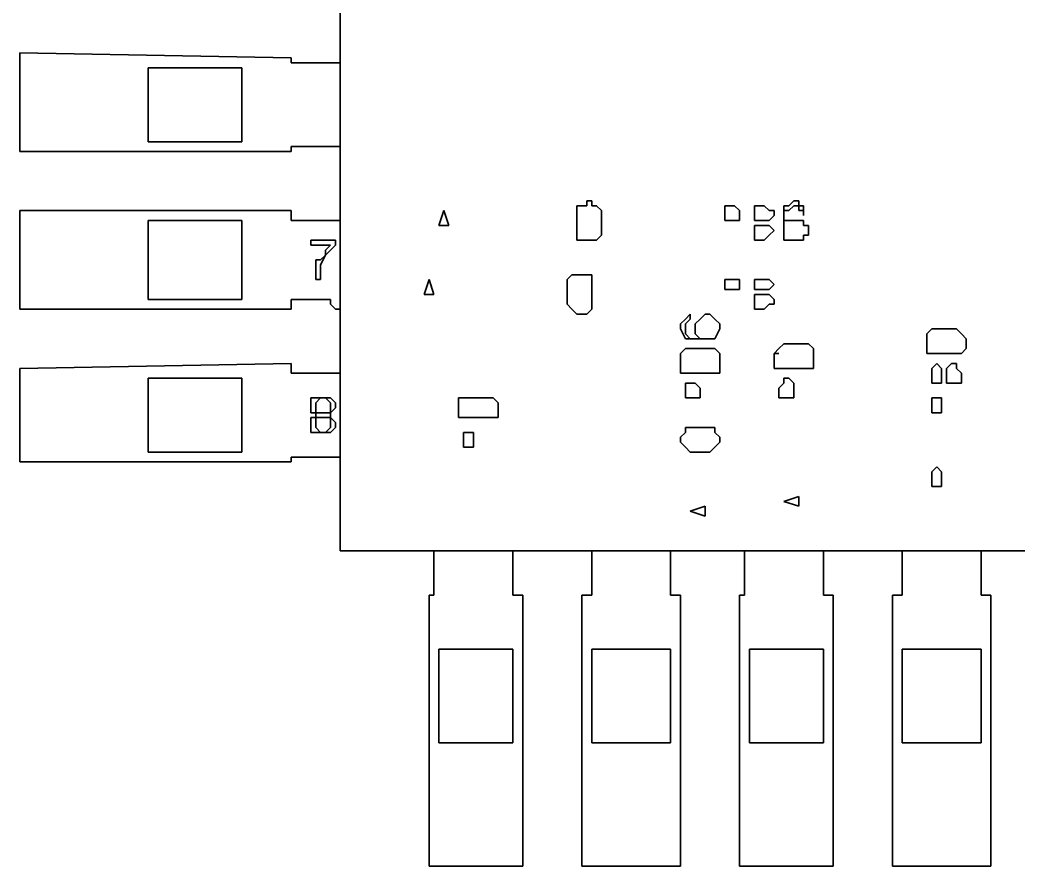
# Model space of a CAD drawing. Header units: millimetres. Extents: x 13 to 30, y -7 to 214.
# Drawn here: x 13.27 to 18.34, y -5.15 to -0.86 of the extents above; entities that cross this region are included whole.
import ezdxf

# ---------------------------------------------------------------- set-up
doc = ezdxf.new("R2010")
doc.units = ezdxf.units.MM
doc.layers.add('Pen 3', color=96, linetype='CONTINUOUS', true_color=0x008000)

msp = doc.modelspace()

# ---------------------------------------------------------------- linework, layer by layer
at = {"layer": 'Pen 3', "color": 96, "lineweight": 35, "true_color": 0x008000}
for p, q in [((14.9, 2.3), (14.9, -2.15)), ((14.9, -1.075), (14.9, -0.7)), ((13.275, -1.525), (13.275, -1.025)), ((13.275, -1.025), (14.65, -1.05)), ((14.65, -1.05), (14.65, -1.075)), ((13.925, -1.1), (13.925, -1.475)), ((14.4, -1.1), (13.925, -1.1)), ((14.4, -1.475), (14.4, -1.1)), ((14.65, -1.075), (14.9, -1.075)), ((13.925, -1.475), (14.4, -1.475)), ((14.9, -1.5), (14.65, -1.5)), ((14.65, -1.5), (14.65, -1.525)), ((14.9, -1.875), (14.9, -1.5)), ((13.9, -1.525), (13.275, -1.525)), ((14.4, -1.525), (13.9, -1.525)), ((13.9, -1.525), (13.9, -1.525)), ((14.65, -1.525), (14.4, -1.525)), ((14.4, -1.525), (14.4, -1.525)), ((16.1, -1.825), (16.1, -1.8)), ((16.1, -1.8), (16.1, -1.8)), ((16.1, -1.8), (16.1, -1.8)), ((16.1, -1.8), (16.1, -1.8)), ((16.1, -1.8), (16.1, -1.8)), ((16.1, -1.8), (16.125, -1.8)), ((16.125, -1.8), (16.15, -1.8)), ((16.15, -1.8), (16.15, -1.775)), ((16.15, -1.775), (16.175, -1.775)), ((16.15, -1.8), (16.15, -1.8)), ((16.175, -1.775), (16.175, -1.8)), ((16.175, -1.8), (16.175, -1.8)), ((16.175, -1.8), (16.2, -1.8)), ((16.2, -1.8), (16.2, -1.8)), ((16.2, -1.8), (16.2, -1.8)), ((16.2, -1.8), (16.225, -1.825)), ((16.9, -1.8), (16.85, -1.8)), ((16.85, -1.8), (16.85, -1.875)), ((16.925, -1.825), (16.9, -1.8)), ((17.05, -1.8), (17, -1.8)), ((17, -1.8), (17, -1.875)), ((17.075, -1.825), (17.05, -1.8)), ((17.15, -1.825), (17.15, -1.8)), ((17.15, -1.8), (17.15, -1.8)), ((17.15, -1.8), (17.15, -1.8)), ((17.15, -1.8), (17.15, -1.8)), ((17.15, -1.8), (17.15, -1.8)), ((17.15, -1.8), (17.15, -1.8)), ((17.15, -1.8), (17.175, -1.8)), ((17.175, -1.8), (17.2, -1.775)), ((17.175, -1.8), (17.175, -1.8)), ((17.2, -1.8), (17.175, -1.825)), ((17.2, -1.775), (17.225, -1.775)), ((17.225, -1.8), (17.2, -1.8)), ((17.225, -1.775), (17.225, -1.8)), ((17.225, -1.8), (17.225, -1.8)), ((17.225, -1.8), (17.25, -1.8)), ((17.225, -1.825), (17.225, -1.8)), ((17.25, -1.8), (17.25, -1.8)), ((17.25, -1.8), (17.25, -1.8)), ((17.25, -1.8), (17.25, -1.825)), ((13.275, -2.325), (13.275, -1.825)), ((13.275, -1.825), (14.65, -1.825)), ((14.65, -1.825), (14.65, -1.875)), ((15.425, -1.825), (15.4, -1.9)), ((15.45, -1.9), (15.425, -1.825)), ((16.1, -1.95), (16.1, -1.825)), ((16.1, -1.825), (16.1, -1.825)), ((16.1, -1.825), (16.1, -1.825)), ((16.225, -1.825), (16.225, -1.825)), ((16.225, -1.825), (16.225, -1.825)), ((16.225, -1.825), (16.225, -1.95)), ((16.925, -1.85), (16.925, -1.825)), ((16.925, -1.825), (16.925, -1.825)), ((16.925, -1.875), (16.925, -1.85)), ((17.1, -1.825), (17.075, -1.825)), ((17.075, -1.875), (17.1, -1.85)), ((17.1, -1.85), (17.1, -1.825)), ((17.15, -1.95), (17.15, -1.825)), ((17.15, -1.825), (17.15, -1.825)), ((17.15, -1.825), (17.15, -1.825)), ((17.175, -1.825), (17.15, -1.825)), ((17.15, -1.825), (17.15, -1.875)), ((17.25, -1.825), (17.225, -1.825)), ((17.25, -1.825), (17.25, -1.825)), ((17.25, -1.825), (17.25, -1.85)), ((17.25, -1.85), (17.25, -1.825)), ((13.925, -1.875), (13.925, -2.275)), ((14.4, -1.875), (13.925, -1.875)), ((14.4, -2.275), (14.4, -1.875)), ((14.65, -1.875), (14.9, -1.875)), ((15.4, -1.9), (15.45, -1.9)), ((16.85, -1.875), (16.9, -1.875)), ((16.9, -1.875), (16.925, -1.875)), ((17, -1.875), (17.05, -1.875)), ((17.05, -1.9), (17, -1.9)), ((17, -1.9), (17, -1.975)), ((17.05, -1.875), (17.075, -1.875)), ((17.075, -1.9), (17.05, -1.9)), ((17.1, -1.925), (17.075, -1.9)), ((17.15, -1.875), (17.175, -1.875)), ((17.175, -1.875), (17.175, -1.875)), ((17.175, -1.875), (17.2, -1.875)), ((17.2, -1.875), (17.225, -1.875)), ((17.225, -1.875), (17.225, -1.875)), ((17.225, -1.875), (17.225, -1.875)), ((17.225, -1.875), (17.25, -1.875)), ((17.25, -1.875), (17.25, -1.875)), ((17.25, -1.875), (17.25, -1.875)), ((17.25, -1.875), (17.25, -1.9)), ((17.25, -1.9), (17.25, -1.9)), ((17.25, -1.9), (17.275, -1.9)), ((17.275, -1.9), (17.275, -1.95)), ((16.1, -1.95), (16.1, -1.95)), ((16.1, -1.95), (16.1, -1.95)), ((16.1, -1.975), (16.1, -1.95)), ((16.225, -1.95), (16.2, -1.975)), ((16.225, -1.95), (16.225, -1.95)), ((16.225, -1.95), (16.225, -1.95)), ((17.05, -1.975), (17.075, -1.95)), ((17.075, -1.95), (17.1, -1.925)), ((17.1, -1.925), (17.1, -1.925)), ((17.15, -1.975), (17.15, -1.95)), ((17.15, -1.95), (17.15, -1.95)), ((17.15, -1.95), (17.15, -1.95)), ((17.15, -1.95), (17.15, -1.95)), ((17.275, -1.95), (17.25, -1.95)), ((17.25, -1.95), (17.25, -1.95)), ((17.25, -1.95), (17.25, -1.975)), ((14.75, -2), (14.75, -1.975)), ((14.75, -1.975), (14.75, -1.975)), ((14.75, -1.975), (14.85, -1.975)), ((14.85, -2), (14.75, -2)), ((14.75, -2), (14.75, -2)), ((14.825, -2.025), (14.85, -2)), ((14.85, -1.975), (14.875, -1.975)), ((14.85, -2), (14.85, -2)), ((14.85, -2), (14.85, -2)), ((14.875, -2), (14.85, -2.025)), ((14.875, -1.975), (14.875, -2)), ((16.125, -1.975), (16.1, -1.975)), ((16.15, -1.975), (16.125, -1.975)), ((16.125, -1.975), (16.125, -1.975)), ((16.175, -1.975), (16.15, -1.975)), ((16.15, -1.975), (16.15, -1.975)), ((16.15, -1.975), (16.15, -1.975)), ((16.2, -1.975), (16.175, -1.975)), ((16.175, -1.975), (16.175, -1.975)), ((16.175, -1.975), (16.175, -1.975)), ((16.2, -1.975), (16.2, -1.975)), ((16.2, -1.975), (16.2, -1.975)), ((17, -1.975), (17.05, -1.975)), ((17.175, -1.975), (17.15, -1.975)), ((17.15, -1.975), (17.15, -1.975)), ((17.15, -1.975), (17.15, -1.975)), ((17.15, -1.975), (17.15, -1.975)), ((17.15, -1.975), (17.15, -1.975)), ((17.2, -1.975), (17.175, -1.975)), ((17.175, -1.975), (17.175, -1.975)), ((17.225, -1.975), (17.2, -1.975)), ((17.25, -1.975), (17.225, -1.975)), ((17.225, -1.975), (17.225, -1.975)), ((17.225, -1.975), (17.225, -1.975)), ((17.25, -1.975), (17.25, -1.975)), ((17.25, -1.975), (17.25, -1.975)), ((14.775, -2.125), (14.775, -2.075)), ((14.775, -2.075), (14.8, -2.075)), ((14.8, -2.075), (14.825, -2.05)), ((14.825, -2.05), (14.8, -2.1)), ((14.8, -2.075), (14.8, -2.075)), ((14.825, -2.05), (14.825, -2.025)), ((14.85, -2.025), (14.825, -2.05)), ((14.825, -2.05), (14.825, -2.05)), ((14.85, -2.025), (14.85, -2.025)), ((14.775, -2.175), (14.775, -2.125)), ((14.775, -2.125), (14.775, -2.125)), ((14.775, -2.125), (14.775, -2.125)), ((14.8, -2.1), (14.8, -2.1)), ((14.8, -2.1), (14.8, -2.125)), ((14.8, -2.125), (14.8, -2.175)), ((14.8, -2.175), (14.775, -2.175)), ((14.775, -2.175), (14.775, -2.175)), ((14.775, -2.175), (14.775, -2.175)), ((14.9, -2.15), (14.9, -2.15)), ((14.9, -2.15), (14.9, -2.15)), ((14.9, -2.15), (14.9, -2.175)), ((14.9, -2.175), (14.9, -2.175)), ((14.9, -2.175), (14.9, -2.325)), ((15.35, -2.175), (15.325, -2.25)), ((15.375, -2.25), (15.35, -2.175)), ((16.05, -2.175), (16.075, -2.15)), ((16.05, -2.2), (16.05, -2.175)), ((16.05, -2.175), (16.05, -2.175)), ((16.075, -2.15), (16.075, -2.15)), ((16.075, -2.15), (16.075, -2.15)), ((16.075, -2.15), (16.1, -2.15)), ((16.1, -2.15), (16.1, -2.15)), ((16.1, -2.15), (16.1, -2.15)), ((16.1, -2.15), (16.125, -2.15)), ((16.125, -2.15), (16.125, -2.15)), ((16.125, -2.15), (16.15, -2.15)), ((16.15, -2.15), (16.175, -2.15)), ((16.175, -2.15), (16.175, -2.15)), ((16.175, -2.15), (16.175, -2.15)), ((16.175, -2.15), (16.175, -2.175)), ((16.175, -2.175), (16.175, -2.175)), ((16.175, -2.175), (16.175, -2.2)), ((16.9, -2.175), (16.85, -2.175)), ((16.85, -2.175), (16.85, -2.225)), ((16.925, -2.175), (16.9, -2.175)), ((16.925, -2.2), (16.925, -2.175)), ((17.05, -2.175), (17, -2.175)), ((17, -2.175), (17, -2.225)), ((17.075, -2.175), (17.05, -2.175)), ((17.1, -2.2), (17.075, -2.175)), ((16.05, -2.3), (16.05, -2.2)), ((16.175, -2.2), (16.175, -2.3)), ((16.85, -2.225), (16.9, -2.225)), ((16.9, -2.225), (16.925, -2.225)), ((16.925, -2.225), (16.925, -2.2)), ((16.925, -2.2), (16.925, -2.2)), ((17, -2.225), (17.05, -2.225)), ((17.05, -2.225), (17.075, -2.225)), ((17.075, -2.225), (17.1, -2.2)), ((17.1, -2.2), (17.1, -2.2)), ((13.925, -2.275), (14.4, -2.275)), ((14.85, -2.275), (14.65, -2.275)), ((14.65, -2.275), (14.65, -2.325)), ((14.85, -2.3), (14.85, -2.275)), ((15.325, -2.25), (15.375, -2.25)), ((17.05, -2.25), (17, -2.25)), ((17, -2.25), (17, -2.325)), ((17.075, -2.25), (17.05, -2.25)), ((17.1, -2.275), (17.075, -2.25)), ((17.1, -2.3), (17.1, -2.275)), ((13.9, -2.325), (13.275, -2.325)), ((14.4, -2.325), (13.9, -2.325)), ((13.9, -2.325), (13.9, -2.325)), ((14.65, -2.325), (14.4, -2.325)), ((14.4, -2.325), (14.4, -2.325)), ((14.875, -2.325), (14.85, -2.3)), ((14.85, -2.3), (14.85, -2.3)), ((14.85, -2.3), (14.85, -2.3)), ((14.9, -2.325), (14.875, -2.325)), ((14.875, -2.325), (14.875, -2.325)), ((14.875, -2.325), (14.875, -2.325)), ((14.9, -2.65), (14.9, -2.325)), ((14.9, -2.325), (14.9, -2.325)), ((14.9, -2.325), (14.9, -2.325)), ((14.9, -2.325), (14.9, -2.35)), ((16.075, -2.325), (16.05, -2.3)), ((16.05, -2.3), (16.05, -2.3)), ((16.05, -2.3), (16.05, -2.3)), ((16.1, -2.35), (16.075, -2.325)), ((16.075, -2.325), (16.075, -2.325)), ((16.075, -2.325), (16.075, -2.325)), ((16.175, -2.325), (16.15, -2.35)), ((16.175, -2.3), (16.175, -2.3)), ((16.175, -2.3), (16.175, -2.3)), ((16.175, -2.3), (16.175, -2.325)), ((16.175, -2.325), (16.175, -2.325)), ((16.175, -2.325), (16.175, -2.325)), ((17, -2.325), (17.05, -2.325)), ((17.05, -2.325), (17.075, -2.3)), ((17.075, -2.3), (17.1, -2.3)), ((14.9, -2.35), (14.9, -2.35)), ((14.9, -2.35), (14.9, -3.55)), ((16.125, -2.35), (16.1, -2.35)), ((16.1, -2.35), (16.1, -2.35)), ((16.1, -2.35), (16.1, -2.35)), ((16.15, -2.35), (16.125, -2.35)), ((16.125, -2.35), (16.125, -2.35)), ((16.625, -2.4), (16.65, -2.375)), ((16.65, -2.375), (16.675, -2.35)), ((16.65, -2.375), (16.65, -2.375)), ((16.65, -2.375), (16.65, -2.375)), ((16.675, -2.375), (16.65, -2.4)), ((16.675, -2.35), (16.675, -2.35)), ((16.675, -2.35), (16.675, -2.375)), ((16.675, -2.375), (16.675, -2.375)), ((16.7, -2.4), (16.725, -2.375)), ((16.725, -2.375), (16.75, -2.35)), ((16.725, -2.375), (16.725, -2.375)), ((16.725, -2.375), (16.725, -2.375)), ((16.75, -2.35), (16.75, -2.35)), ((16.75, -2.35), (16.75, -2.35)), ((16.75, -2.35), (16.775, -2.35)), ((16.775, -2.35), (16.775, -2.35)), ((16.775, -2.35), (16.775, -2.35)), ((16.775, -2.35), (16.8, -2.375)), ((16.8, -2.375), (16.8, -2.375)), ((16.8, -2.375), (16.8, -2.375)), ((16.8, -2.375), (16.825, -2.4)), ((16.625, -2.4), (16.625, -2.4)), ((16.625, -2.4), (16.625, -2.4)), ((16.625, -2.425), (16.625, -2.4)), ((16.65, -2.475), (16.625, -2.425)), ((16.625, -2.425), (16.625, -2.425)), ((16.625, -2.425), (16.625, -2.425)), ((16.65, -2.4), (16.65, -2.4)), ((16.65, -2.4), (16.65, -2.425)), ((16.65, -2.425), (16.65, -2.45)), ((16.7, -2.425), (16.7, -2.4)), ((16.7, -2.4), (16.7, -2.4)), ((16.7, -2.4), (16.7, -2.4)), ((16.7, -2.45), (16.7, -2.425)), ((16.7, -2.425), (16.7, -2.425)), ((16.825, -2.425), (16.8, -2.475)), ((16.825, -2.4), (16.825, -2.4)), ((16.825, -2.4), (16.825, -2.4)), ((16.825, -2.4), (16.825, -2.425)), ((16.825, -2.425), (16.825, -2.425)), ((16.825, -2.425), (16.825, -2.425)), ((17.875, -2.45), (17.9, -2.425)), ((17.9, -2.425), (17.9, -2.425)), ((17.9, -2.425), (17.925, -2.425)), ((17.925, -2.425), (18.025, -2.425)), ((18.025, -2.425), (18.025, -2.425)), ((18.025, -2.425), (18.025, -2.425)), ((18.025, -2.425), (18.05, -2.45)), ((16.65, -2.45), (16.675, -2.475)), ((16.675, -2.475), (16.65, -2.475)), ((16.65, -2.475), (16.65, -2.475)), ((16.65, -2.475), (16.65, -2.475)), ((16.675, -2.475), (16.725, -2.475)), ((16.775, -2.475), (16.675, -2.475)), ((16.675, -2.475), (16.675, -2.475)), ((16.675, -2.475), (16.675, -2.475)), ((16.725, -2.475), (16.7, -2.45)), ((16.8, -2.475), (16.775, -2.475)), ((16.775, -2.475), (16.775, -2.475)), ((16.775, -2.475), (16.775, -2.475)), ((16.8, -2.475), (16.8, -2.475)), ((16.8, -2.475), (16.8, -2.475)), ((17.875, -2.45), (17.875, -2.45)), ((17.875, -2.45), (17.875, -2.45)), ((17.875, -2.475), (17.875, -2.45)), ((17.875, -2.5), (17.875, -2.475)), ((17.875, -2.475), (17.875, -2.475)), ((17.875, -2.475), (17.875, -2.475)), ((18.05, -2.45), (18.05, -2.45)), ((18.05, -2.45), (18.05, -2.45)), ((18.05, -2.45), (18.075, -2.475)), ((18.075, -2.475), (18.075, -2.475)), ((18.075, -2.475), (18.075, -2.475)), ((18.075, -2.475), (18.075, -2.5)), ((16.625, -2.55), (16.65, -2.525)), ((16.65, -2.525), (16.65, -2.525)), ((16.65, -2.525), (16.65, -2.525)), ((16.65, -2.525), (16.675, -2.525)), ((16.675, -2.525), (16.675, -2.525)), ((16.675, -2.525), (16.675, -2.525)), ((16.675, -2.525), (16.775, -2.525)), ((16.775, -2.525), (16.775, -2.525)), ((16.775, -2.525), (16.775, -2.525)), ((16.775, -2.525), (16.8, -2.525)), ((16.8, -2.525), (16.8, -2.525)), ((16.8, -2.525), (16.8, -2.525)), ((16.8, -2.525), (16.825, -2.55)), ((17.1, -2.55), (17.125, -2.525)), ((17.125, -2.525), (17.15, -2.5)), ((17.125, -2.525), (17.125, -2.525)), ((17.125, -2.525), (17.125, -2.525)), ((17.15, -2.5), (17.15, -2.5)), ((17.15, -2.5), (17.15, -2.5)), ((17.15, -2.5), (17.275, -2.5)), ((17.275, -2.5), (17.275, -2.5)), ((17.275, -2.5), (17.275, -2.5)), ((17.275, -2.5), (17.3, -2.525)), ((17.3, -2.525), (17.3, -2.525)), ((17.3, -2.525), (17.3, -2.525)), ((17.3, -2.525), (17.3, -2.55)), ((17.875, -2.525), (17.875, -2.5)), ((17.875, -2.5), (17.875, -2.5)), ((17.875, -2.55), (17.875, -2.525)), ((18.075, -2.525), (18.05, -2.55)), ((18.075, -2.5), (18.075, -2.5)), ((18.075, -2.5), (18.075, -2.525)), ((16.625, -2.575), (16.625, -2.55)), ((16.625, -2.625), (16.625, -2.575)), ((16.625, -2.575), (16.625, -2.575)), ((16.825, -2.55), (16.825, -2.575)), ((16.825, -2.575), (16.825, -2.575)), ((16.825, -2.575), (16.825, -2.625)), ((17.1, -2.625), (17.1, -2.55)), ((17.1, -2.55), (17.125, -2.55)), ((17.125, -2.55), (17.1, -2.55)), ((17.3, -2.55), (17.3, -2.55)), ((17.3, -2.55), (17.3, -2.55)), ((17.3, -2.55), (17.3, -2.625)), ((17.9, -2.55), (17.875, -2.55)), ((17.875, -2.55), (17.875, -2.55)), ((17.875, -2.55), (17.875, -2.55)), ((17.925, -2.55), (17.9, -2.55)), ((17.9, -2.55), (17.9, -2.55)), ((18.025, -2.55), (17.925, -2.55)), ((18.05, -2.55), (18.025, -2.55)), ((18.025, -2.55), (18.025, -2.55)), ((18.025, -2.55), (18.025, -2.55)), ((18.05, -2.55), (18.05, -2.55)), ((18.05, -2.55), (18.05, -2.55)), ((13.275, -2.625), (14.65, -2.6)), ((13.275, -3.1), (13.275, -2.625)), ((14.65, -2.6), (14.65, -2.65)), ((16.625, -2.65), (16.625, -2.625)), ((16.625, -2.625), (16.625, -2.625)), ((16.625, -2.625), (16.625, -2.625)), ((16.625, -2.625), (16.625, -2.625)), ((16.825, -2.625), (16.825, -2.625)), ((16.825, -2.625), (16.825, -2.625)), ((16.825, -2.625), (16.825, -2.625)), ((16.825, -2.625), (16.825, -2.65)), ((17.125, -2.625), (17.1, -2.625)), ((17.125, -2.625), (17.125, -2.625)), ((17.125, -2.625), (17.125, -2.625)), ((17.125, -2.625), (17.125, -2.625)), ((17.125, -2.625), (17.125, -2.625)), ((17.125, -2.625), (17.125, -2.625)), ((17.3, -2.625), (17.125, -2.625)), ((17.3, -2.625), (17.3, -2.625)), ((17.3, -2.625), (17.3, -2.625)), ((17.3, -2.625), (17.3, -2.625)), ((17.3, -2.625), (17.3, -2.625)), ((17.3, -2.625), (17.3, -2.625)), ((17.3, -2.625), (17.3, -2.625)), ((17.925, -2.6), (17.9, -2.625)), ((17.9, -2.625), (17.9, -2.65)), ((17.925, -2.6), (17.925, -2.6)), ((17.95, -2.625), (17.925, -2.6)), ((17.95, -2.65), (17.95, -2.625)), ((18, -2.6), (17.975, -2.625)), ((17.975, -2.625), (17.975, -2.65)), ((18.025, -2.6), (18, -2.6)), ((18.025, -2.625), (18.025, -2.6)), ((18.05, -2.65), (18.025, -2.625)), ((13.925, -2.675), (13.925, -3.05)), ((14.4, -2.675), (13.925, -2.675)), ((14.4, -3.05), (14.4, -2.675)), ((14.65, -2.65), (14.9, -2.65)), ((16.65, -2.65), (16.625, -2.65)), ((16.625, -2.65), (16.625, -2.65)), ((16.825, -2.65), (16.65, -2.65)), ((16.825, -2.65), (16.825, -2.65)), ((16.825, -2.65), (16.825, -2.65)), ((17.175, -2.675), (17.15, -2.675)), ((17.15, -2.675), (17.15, -2.7)), ((17.2, -2.7), (17.175, -2.675)), ((17.9, -2.65), (17.9, -2.7)), ((17.95, -2.7), (17.95, -2.65)), ((17.975, -2.65), (17.975, -2.7)), ((18.05, -2.7), (18.05, -2.65)), ((16.65, -2.7), (16.65, -2.725)), ((16.675, -2.7), (16.65, -2.7)), ((16.65, -2.725), (16.65, -2.775)), ((16.7, -2.7), (16.675, -2.7)), ((16.725, -2.725), (16.7, -2.7)), ((16.7, -2.7), (16.7, -2.7)), ((16.725, -2.775), (16.725, -2.725)), ((17.15, -2.7), (17.125, -2.725)), ((17.125, -2.725), (17.125, -2.775)), ((17.2, -2.725), (17.2, -2.7)), ((17.2, -2.775), (17.2, -2.725)), ((17.9, -2.7), (17.95, -2.7)), ((17.975, -2.7), (18.05, -2.7)), ((14.75, -2.775), (14.775, -2.775)), ((14.75, -2.8), (14.75, -2.775)), ((14.775, -2.775), (14.775, -2.775)), ((14.775, -2.775), (14.8, -2.775)), ((14.8, -2.775), (14.775, -2.8)), ((14.8, -2.775), (14.8, -2.775)), ((14.8, -2.775), (14.8, -2.775)), ((14.8, -2.775), (14.825, -2.775)), ((14.825, -2.775), (14.8, -2.775)), ((14.825, -2.775), (14.825, -2.775)), ((14.825, -2.775), (14.825, -2.775)), ((14.825, -2.775), (14.85, -2.775)), ((14.85, -2.8), (14.825, -2.775)), ((14.85, -2.775), (14.85, -2.775)), ((14.85, -2.775), (14.85, -2.775)), ((14.85, -2.775), (14.875, -2.8)), ((15.5, -2.8), (15.5, -2.775)), ((15.5, -2.775), (15.5, -2.775)), ((15.5, -2.775), (15.525, -2.775)), ((15.525, -2.775), (15.525, -2.775)), ((15.525, -2.775), (15.55, -2.775)), ((15.55, -2.775), (15.55, -2.775)), ((15.55, -2.775), (15.65, -2.775)), ((15.65, -2.775), (15.65, -2.775)), ((15.65, -2.775), (15.65, -2.775)), ((15.65, -2.775), (15.675, -2.775)), ((15.675, -2.775), (15.675, -2.775)), ((15.675, -2.775), (15.675, -2.775)), ((15.675, -2.775), (15.7, -2.8)), ((16.65, -2.775), (16.725, -2.775)), ((17.125, -2.775), (17.2, -2.775)), ((17.925, -2.775), (17.9, -2.775)), ((17.9, -2.775), (17.9, -2.8)), ((17.95, -2.775), (17.925, -2.775)), ((17.925, -2.775), (17.925, -2.775)), ((17.95, -2.8), (17.95, -2.775)), ((14.75, -2.825), (14.75, -2.8)), ((14.75, -2.8), (14.75, -2.8)), ((14.75, -2.8), (14.75, -2.8)), ((14.75, -2.85), (14.75, -2.825)), ((14.75, -2.825), (14.75, -2.825)), ((14.75, -2.825), (14.75, -2.825)), ((14.775, -2.8), (14.775, -2.8)), ((14.775, -2.8), (14.775, -2.825)), ((14.775, -2.825), (14.775, -2.85)), ((14.85, -2.825), (14.85, -2.8)), ((14.85, -2.8), (14.85, -2.8)), ((14.875, -2.825), (14.85, -2.85)), ((14.85, -2.85), (14.85, -2.825)), ((14.875, -2.8), (14.875, -2.8)), ((14.875, -2.8), (14.875, -2.8)), ((14.875, -2.8), (14.875, -2.825)), ((14.875, -2.825), (14.875, -2.825)), ((14.875, -2.825), (14.875, -2.825)), ((15.5, -2.875), (15.5, -2.8)), ((15.5, -2.8), (15.5, -2.8)), ((15.5, -2.8), (15.5, -2.8)), ((15.7, -2.8), (15.7, -2.8)), ((15.7, -2.8), (15.7, -2.8)), ((15.7, -2.8), (15.7, -2.875)), ((17.9, -2.8), (17.9, -2.85)), ((17.95, -2.85), (17.95, -2.8)), ((14.775, -2.85), (14.75, -2.85)), ((14.75, -2.9), (14.75, -2.875)), ((14.75, -2.875), (14.775, -2.875)), ((14.775, -2.875), (14.775, -2.85)), ((14.775, -2.85), (14.775, -2.85)), ((14.775, -2.85), (14.8, -2.85)), ((14.775, -2.875), (14.775, -2.875)), ((14.775, -2.875), (14.775, -2.875)), ((14.775, -2.875), (14.775, -2.9)), ((14.8, -2.875), (14.775, -2.875)), ((14.8, -2.85), (14.825, -2.85)), ((14.825, -2.875), (14.8, -2.875)), ((14.825, -2.85), (14.85, -2.85)), ((14.85, -2.875), (14.825, -2.875)), ((14.85, -2.85), (14.85, -2.85)), ((14.85, -2.85), (14.85, -2.85)), ((14.85, -2.85), (14.85, -2.875)), ((14.85, -2.875), (14.85, -2.875)), ((14.85, -2.875), (14.85, -2.875)), ((14.85, -2.875), (14.85, -2.875)), ((14.85, -2.875), (14.875, -2.9)), ((14.85, -2.9), (14.85, -2.875)), ((15.5, -2.875), (15.5, -2.875)), ((15.5, -2.875), (15.5, -2.875)), ((15.5, -2.875), (15.5, -2.875)), ((15.5, -2.875), (15.5, -2.875)), ((15.5, -2.875), (15.5, -2.875)), ((15.5, -2.875), (15.5, -2.875)), ((15.675, -2.875), (15.5, -2.875)), ((15.7, -2.875), (15.675, -2.875)), ((15.675, -2.875), (15.675, -2.875)), ((15.675, -2.875), (15.675, -2.875)), ((15.7, -2.875), (15.7, -2.875)), ((15.7, -2.875), (15.7, -2.875)), ((15.7, -2.875), (15.7, -2.875)), ((17.9, -2.85), (17.95, -2.85)), ((14.75, -2.925), (14.75, -2.9)), ((14.75, -2.9), (14.75, -2.9)), ((14.75, -2.9), (14.75, -2.9)), ((14.75, -2.95), (14.75, -2.925)), ((14.75, -2.925), (14.75, -2.925)), ((14.75, -2.925), (14.75, -2.925)), ((14.775, -2.9), (14.775, -2.925)), ((14.775, -2.925), (14.775, -2.925)), ((14.775, -2.925), (14.8, -2.95)), ((14.825, -2.95), (14.85, -2.925)), ((14.85, -2.925), (14.85, -2.9)), ((14.875, -2.925), (14.85, -2.95)), ((14.85, -2.925), (14.85, -2.925)), ((14.875, -2.9), (14.875, -2.9)), ((14.875, -2.9), (14.875, -2.9)), ((14.875, -2.9), (14.875, -2.925)), ((14.875, -2.925), (14.875, -2.925)), ((14.875, -2.925), (14.875, -2.925)), ((16.65, -2.925), (16.65, -2.925)), ((16.65, -2.925), (16.675, -2.925)), ((16.65, -2.95), (16.65, -2.925)), ((16.675, -2.925), (16.675, -2.925)), ((16.675, -2.925), (16.675, -2.925)), ((16.675, -2.925), (16.775, -2.925)), ((16.775, -2.925), (16.775, -2.925)), ((16.775, -2.925), (16.775, -2.925)), ((16.775, -2.925), (16.8, -2.925)), ((16.8, -2.925), (16.8, -2.925)), ((16.8, -2.925), (16.8, -2.95)), ((14.775, -2.95), (14.75, -2.95)), ((14.8, -2.95), (14.775, -2.95)), ((14.775, -2.95), (14.775, -2.95)), ((14.825, -2.95), (14.8, -2.95)), ((14.8, -2.95), (14.8, -2.95)), ((14.8, -2.95), (14.8, -2.95)), ((14.8, -2.95), (14.825, -2.95)), ((14.85, -2.95), (14.825, -2.95)), ((14.825, -2.95), (14.825, -2.95)), ((14.825, -2.95), (14.825, -2.95)), ((14.85, -2.95), (14.85, -2.95)), ((14.85, -2.95), (14.85, -2.95)), ((15.55, -2.95), (15.525, -2.95)), ((15.525, -2.95), (15.525, -2.975)), ((15.525, -2.975), (15.525, -3.025)), ((15.575, -2.95), (15.55, -2.95)), ((15.55, -2.95), (15.55, -2.95)), ((15.575, -2.975), (15.575, -2.95)), ((15.575, -3.025), (15.575, -2.975)), ((16.625, -2.975), (16.65, -2.95)), ((16.625, -3), (16.625, -2.975)), ((16.625, -2.975), (16.625, -2.975)), ((16.625, -2.975), (16.625, -2.975)), ((16.8, -2.95), (16.825, -2.975)), ((16.825, -2.975), (16.825, -2.975)), ((16.825, -2.975), (16.825, -2.975)), ((16.825, -2.975), (16.825, -3)), ((15.525, -3.025), (15.575, -3.025)), ((16.65, -3.025), (16.625, -3)), ((16.625, -3), (16.625, -3)), ((16.625, -3), (16.625, -3)), ((16.675, -3.05), (16.65, -3.025)), ((16.65, -3.025), (16.65, -3.025)), ((16.65, -3.025), (16.65, -3.025)), ((16.8, -3.025), (16.775, -3.05)), ((16.825, -3), (16.8, -3.025)), ((16.8, -3.025), (16.8, -3.025)), ((16.8, -3.025), (16.8, -3.025)), ((16.825, -3), (16.825, -3)), ((16.825, -3), (16.825, -3)), ((13.925, -3.05), (14.4, -3.05)), ((14.9, -3.075), (14.65, -3.075)), ((14.65, -3.075), (14.65, -3.1)), ((14.9, -3.55), (14.9, -3.075)), ((16.775, -3.05), (16.675, -3.05)), ((16.675, -3.05), (16.675, -3.05)), ((16.675, -3.05), (16.675, -3.05)), ((16.775, -3.05), (16.775, -3.05)), ((16.775, -3.05), (16.775, -3.05)), ((13.9, -3.1), (13.275, -3.1)), ((14.4, -3.1), (13.9, -3.1)), ((13.9, -3.1), (13.9, -3.1)), ((14.65, -3.1), (14.4, -3.1)), ((14.4, -3.1), (14.4, -3.1)), ((17.925, -3.125), (17.9, -3.15)), ((17.925, -3.125), (17.925, -3.125)), ((17.95, -3.15), (17.925, -3.125)), ((17.9, -3.15), (17.9, -3.175)), ((17.9, -3.175), (17.9, -3.225)), ((17.95, -3.175), (17.95, -3.15)), ((17.95, -3.225), (17.95, -3.175)), ((17.9, -3.225), (17.95, -3.225)), ((17.225, -3.275), (17.15, -3.3)), ((17.225, -3.325), (17.225, -3.275)), ((16.75, -3.325), (16.675, -3.35)), ((16.75, -3.375), (16.75, -3.325)), ((17.15, -3.3), (17.225, -3.325)), ((16.675, -3.35), (16.75, -3.375)), ((15.375, -3.55), (14.9, -3.55)), ((14.9, -3.55), (14.9, -3.55)), ((14.9, -3.55), (14.9, -3.55)), ((14.9, -3.55), (14.9, -3.55)), ((14.9, -3.55), (19.475, -3.55)), ((15.375, -3.775), (15.375, -3.55)), ((16.175, -3.55), (15.775, -3.55)), ((15.775, -3.55), (15.775, -3.775)), ((16.175, -3.775), (16.175, -3.55)), ((16.95, -3.55), (16.575, -3.55)), ((16.575, -3.55), (16.575, -3.775)), ((16.95, -3.775), (16.95, -3.55)), ((17.75, -3.55), (17.35, -3.55)), ((17.35, -3.55), (17.35, -3.775)), ((17.75, -3.775), (17.75, -3.55)), ((18.525, -3.55), (18.15, -3.55)), ((18.15, -3.55), (18.15, -3.775)), ((15.35, -4.05), (15.35, -3.775)), ((15.35, -3.775), (15.375, -3.775)), ((15.775, -3.775), (15.825, -3.775)), ((15.825, -3.775), (15.825, -5.15)), ((16.125, -4.05), (16.125, -3.775)), ((16.125, -3.775), (16.175, -3.775)), ((16.575, -3.775), (16.625, -3.775)), ((16.625, -3.775), (16.625, -5.15)), ((16.925, -4.05), (16.925, -3.775)), ((16.925, -3.775), (16.95, -3.775)), ((17.35, -3.775), (17.4, -3.775)), ((17.4, -3.775), (17.4, -5.15)), ((17.7, -4.05), (17.7, -3.775)), ((17.7, -3.775), (17.75, -3.775)), ((18.15, -3.775), (18.2, -3.775)), ((18.2, -3.775), (18.2, -5.15)), ((15.35, -4.525), (15.35, -4.05)), ((15.35, -4.05), (15.35, -4.05)), ((15.775, -4.05), (15.4, -4.05)), ((15.4, -4.05), (15.4, -4.525)), ((15.775, -4.525), (15.775, -4.05)), ((16.125, -4.525), (16.125, -4.05)), ((16.125, -4.05), (16.125, -4.05)), ((16.575, -4.05), (16.175, -4.05)), ((16.175, -4.05), (16.175, -4.525)), ((16.575, -4.525), (16.575, -4.05)), ((16.925, -4.525), (16.925, -4.05)), ((16.925, -4.05), (16.925, -4.05)), ((17.35, -4.05), (16.975, -4.05)), ((16.975, -4.05), (16.975, -4.525)), ((17.35, -4.525), (17.35, -4.05)), ((17.7, -4.525), (17.7, -4.05)), ((17.7, -4.05), (17.7, -4.05)), ((18.15, -4.05), (17.75, -4.05)), ((17.75, -4.05), (17.75, -4.525)), ((18.15, -4.525), (18.15, -4.05)), ((15.35, -5.15), (15.35, -4.525)), ((15.35, -4.525), (15.35, -4.525)), ((15.4, -4.525), (15.775, -4.525)), ((16.125, -5.15), (16.125, -4.525)), ((16.125, -4.525), (16.125, -4.525)), ((16.175, -4.525), (16.575, -4.525)), ((16.925, -5.15), (16.925, -4.525)), ((16.925, -4.525), (16.925, -4.525)), ((16.975, -4.525), (17.35, -4.525)), ((17.7, -5.15), (17.7, -4.525)), ((17.7, -4.525), (17.7, -4.525)), ((17.75, -4.525), (18.15, -4.525)), ((15.825, -5.15), (15.35, -5.15)), ((16.625, -5.15), (16.125, -5.15)), ((17.4, -5.15), (16.925, -5.15)), ((18.2, -5.15), (17.7, -5.15))]:
    msp.add_line(p, q, dxfattribs=at)

doc.saveas('drawing.dxf')
